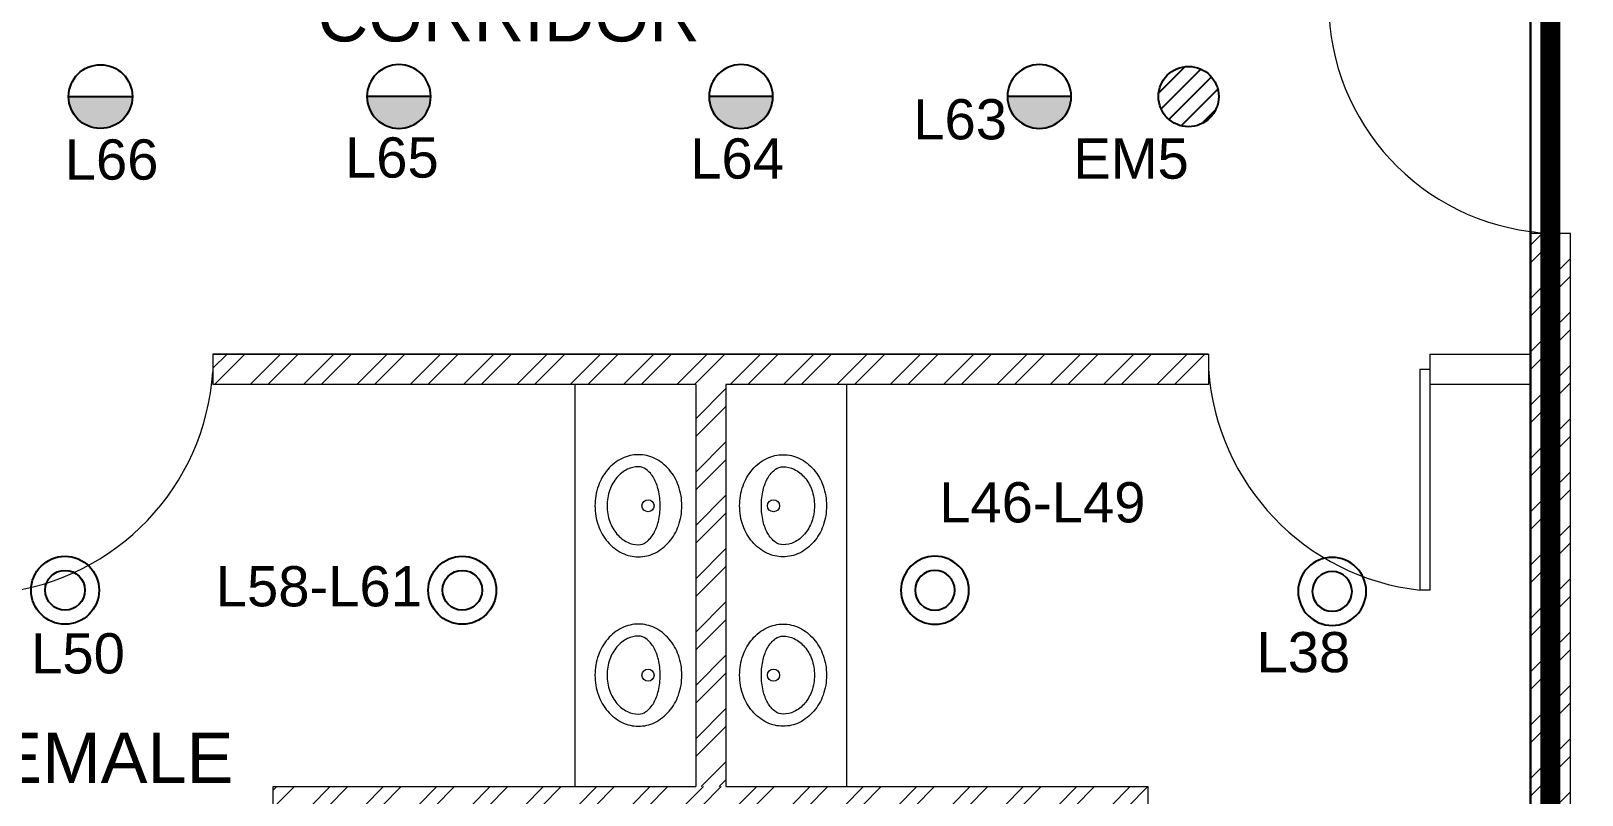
# Model space of a CAD drawing. Header units: inches. Extents: x 1217570 to 1674444, y 326920 to 480291.
# Drawn here: x 1445046 to 1452757, y 344718 to 348516 of the extents above; entities that cross this region are included whole.
import ezdxf

# ---------------------------------------------------------------- set-up
doc = ezdxf.new("R2010")
doc.units = ezdxf.units.IN
doc.header["$MEASUREMENT"] = 0
doc.linetypes.add('DASHED2', pattern=[9.525, 6.35, -3.175])
for name, color, linetype, lineweight in [('A-BLOCK', 43, 'Continuous', 13), ('A-DOOR', 10, 'Continuous', 15), ('A-LEASING LINE', 7, 'DASHED2', 9), ('wall hatch', 252, 'Continuous', 0)]:
    doc.layers.add(name, color=color, linetype=linetype, lineweight=lineweight)
for name, color, linetype in [('FFNEW', 252, 'Continuous'), ('LIGHT', 151, 'Continuous'), ('TEXT', 181, 'Continuous')]:
    doc.layers.add(name, color=color, linetype=linetype)
doc.styles.add('style1', font='arial.ttf')
pattern_1 = [(45, (1337614.36, 312749.91), (-132.58252, 132.58252), []), (45, (1337702.74, 312749.91), (-132.58252, 132.58252), [])]

# ---------------------------------------------------------------- blocks, each defined once
blk = doc.blocks.new('SDGTFHHD')
at = {"layer": 'A-BLOCK', "ltscale": 100}
h = blk.add_hatch(dxfattribs=at)
h.set_pattern_fill('ANSI32', color=254, scale=500)
h.set_pattern_definition(pattern_1)
h.paths.add_polyline_path([(1355158, 728436.8), (1355008, 728436.8), (1355008, 726436.9), (1355158, 726436.9)])
at = {"layer": 'wall hatch', "ltscale": 500}
h = blk.add_hatch(dxfattribs=at)
h.set_pattern_fill('ANSI32', color=254, scale=500)
h.set_pattern_definition(pattern_1)
h.paths.add_polyline_path([(1357558, 728586.9), (1352607.9, 728586.9), (1352607.9, 728436.8), (1357558, 728436.8)])
h = blk.add_hatch(dxfattribs=at)
h.set_pattern_fill('ANSI32', color=254, scale=500)
h.set_pattern_definition([(45, (1337675.36, 312799.91), (-132.58252, 132.58252), []), (45, (1337763.74, 312799.91), (-132.58252, 132.58252), [])])
h.paths.add_polyline_path([(1357258, 726436.9), (1356468.9, 726436.9), (1356468.9, 726336.9), (1357158, 726336.9), (1357158, 726136.9), (1357258, 726136.9)])
h.paths.add_polyline_path([(1357258, 725336.9), (1357158, 725336.9), (1357158, 725136.9), (1356468.9, 725136.9), (1356468.9, 725036.9), (1357158, 725036.9), (1357158, 724736.9), (1356468.9, 724736.9), (1356468.9, 724636.9), (1357158, 724636.9), (1357158, 724536.9), (1357258, 724536.9)])
h.paths.add_polyline_path([(1357258, 722036.9), (1357208, 722036.9), (1357158, 722036.9), (1357158, 721536.9), (1357258, 721536.9)])
h.paths.add_polyline_path([(1353008, 722036.9), (1352908, 722036.9), (1352908, 721536.9), (1353008, 721536.9)])
h.paths.add_polyline_path([(1355008, 724436.9), (1355008, 724319.5), (1354808, 724319.5), (1354808, 724436.9)])
h.paths.add_polyline_path([(1355008, 723015), (1355008, 724319.5), (1355008, 723754.4), (1354808, 723754.4), (1354808, 723436.9), (1353008, 723436.9), (1353008, 723736.9), (1352908, 723736.9), (1352908, 723136.9), (1353008, 723136.9), (1353008, 723336.9), (1354808, 723336.9), (1354808, 723015)])
h.paths.add_polyline_path([(1355008, 721636.9), (1355008, 723015), (1355008, 722449.9), (1354808, 722449.9), (1354808, 721636.9)])
h.paths.add_polyline_path([(1355158, 723015), (1355158, 721636.9), (1355268.9, 721636.9), (1355268.9, 721536.9), (1355358, 721536.9), (1355358, 722449.9), (1355158, 722449.9)])
h.paths.add_polyline_path([(1355158, 724319.5), (1355158, 723015), (1355358, 723015), (1355358, 723336.9), (1357158, 723336.9), (1357158, 723136.9), (1357258, 723136.9), (1357258, 723736.9), (1357158, 723736.9), (1357158, 723436.9), (1355358, 723436.9), (1355358, 723754.4), (1355158, 723754.4)])
h.paths.add_polyline_path([(1355158, 724436.9), (1355158, 724319.5), (1355358, 724319.5), (1355358, 724436.9)])
h.paths.add_polyline_path([(1355158, 724636.9), (1355158, 724436.9), (1355358, 724436.9), (1355358, 724636.9), (1356468.9, 724636.9), (1356468.9, 724736.9), (1355068.9, 724736.9), (1355068.9, 724636.9)])
h.paths.add_polyline_path([(1355158, 726336.9), (1355158, 726019.5), (1355358, 726019.5), (1355358, 726336.9), (1356468.9, 726336.9), (1356468.9, 726436.9), (1355068.9, 726436.9), (1355068.9, 726336.9)])
h.paths.add_polyline_path([(1355158, 725454.4), (1355158, 725136.9), (1355068.9, 725136.9), (1355068.9, 725036.9), (1356468.9, 725036.9), (1356468.9, 725136.9), (1355358, 725136.9), (1355358, 725454.4), (1355158, 725454.4)])
h.paths.add_polyline_path([(1355008, 726019.5), (1355008, 726336.9), (1355068.9, 726336.9), (1355068.9, 726436.9), (1352908, 726436.9), (1352908, 726136.9), (1353008, 726136.9), (1353008, 726336.9), (1354808, 726336.9), (1354808, 726019.5)])
h.paths.add_polyline_path([(1355008, 725136.9), (1355008, 725454.4), (1354808, 725454.4), (1354808, 725136.9), (1353008, 725136.9), (1353008, 725336.9), (1352908, 725336.9), (1352908, 724536.9), (1353008, 724536.9), (1353008, 724636.9), (1354808, 724636.9), (1354808, 724436.9), (1355008, 724436.9), (1355008, 724636.9), (1355068.9, 724636.9), (1355068.9, 724736.9), (1353008, 724736.9), (1353008, 725036.9), (1355068.9, 725036.9), (1355068.9, 725136.9)])
at = {"color": 254, "linetype": 'Continuous', "ltscale": 100}
blk.add_lwpolyline([(1385707.2, 721236.9), (1385707.2, 726939.8), (1385507.2, 726936.9), (1383957.7, 726936.9), (1383957.7, 732936.9), (1380097, 732936.9), (1380097, 739738.1), (1381100.4, 739591), (1381133.7, 739788.3), (1381677.7, 743599.6), (1382720.6, 750905.2), (1382762.9, 751202.2), (1347097.7, 756262.5), (1346331.2, 744553.4), (1368108, 741445.4), (1368106.2, 734886.8), (1367207.9, 734886.8), (1367207.9, 734686.9), (1367207.9, 731436.9), (1359157.9, 731436.9), (1359157.9, 731236.9), (1359157.9, 721236.9), (1385707.2, 721236.9)], dxfattribs=at)
at = {"layer": 'A-BLOCK', "color": 254, "ltscale": 100}
for p, q in [((1359357.9, 729187.4), (1359157.9, 729187.4)), ((1359157.9, 728586.8), (1359157.9, 729187.4)), ((1357558, 728586.8), (1352607.9, 728586.8)), ((1352607.9, 728586.8), (1352607.9, 728436.8)), ((1352607.9, 728586.8), (1357558, 728586.8)), ((1357558, 728586.8), (1357558, 728436.8)), ((1358658, 728586.8), (1358658, 728436.8)), ((1358658, 728586.8), (1359157.9, 728586.8)), ((1355008, 728436.8), (1352607.9, 728436.8)), ((1354408, 728438.8), (1354408, 726436.9)), ((1355008, 728436.8), (1355008, 726436.9)), ((1355158, 728436.8), (1355158, 726436.9)), ((1357558, 728436.8), (1355158, 728436.8)), ((1355758, 728438.8), (1355758, 726436.9)), ((1359157.9, 728436.8), (1358658, 728436.8)), ((1359157.9, 725186.9), (1359157.9, 728436.8)), ((1352908, 726136.9), (1352908, 726436.9)), ((1352908, 726436.9), (1355008, 726436.9)), ((1355158, 726436.9), (1357258, 726436.9)), ((1357258, 726136.9), (1357258, 726436.9))]:
    blk.add_line(p, q, dxfattribs=at)
for points in [[(1354723.4, 727579.1, 0.113803), (1354804.2, 727597.8, 0.103571), (1354876.1, 727653.5, 0.091769), (1354922.5, 727734.1, 0.084871), (1354939.4, 727833.1, 0.084871), (1354922.5, 727932.1, 0.091769), (1354876.1, 728012.7, 0.103571), (1354804.2, 728068.5, 0.113803), (1354723.4, 728087.1, 0.113803), (1354642.5, 728068.5, 0.103571), (1354570.6, 728012.7, 0.091769), (1354524.3, 727932.1, 0.084871), (1354507.4, 727833.1, 0.084871), (1354524.3, 727734.1, 0.091769), (1354570.6, 727653.5, 0.103571), (1354642.5, 727597.8, 0.113803)], [(1355442.6, 727579.1, -0.113803), (1355361.7, 727597.8, -0.103571), (1355289.9, 727653.5, -0.091769), (1355243.5, 727734.1, -0.084871), (1355226.6, 727833.1, -0.084871), (1355243.5, 727932.1, -0.091769), (1355289.9, 728012.7, -0.103571), (1355361.7, 728068.5, -0.113803), (1355442.6, 728087.1, -0.113803), (1355523.5, 728068.5, -0.103571), (1355595.3, 728012.7, -0.091769), (1355641.7, 727932.1, -0.084871), (1355658.6, 727833.1, -0.084871), (1355641.7, 727734.1, -0.091769), (1355595.3, 727653.5, -0.103571), (1355523.5, 727597.8, -0.113803)], [(1354723.4, 726736.9, 0.113803), (1354804.2, 726755.6, 0.103571), (1354876.1, 726811.3, 0.091769), (1354922.5, 726891.9, 0.084871), (1354939.4, 726990.9, 0.084871), (1354922.5, 727089.9, 0.091769), (1354876.1, 727170.5, 0.103571), (1354804.2, 727226.3, 0.113803), (1354723.4, 727244.9, 0.113803), (1354642.5, 727226.3, 0.103571), (1354570.6, 727170.5, 0.091769), (1354524.3, 727089.9, 0.084871), (1354507.4, 726990.9, 0.084871), (1354524.3, 726891.9, 0.091769), (1354570.6, 726811.3, 0.103571), (1354642.5, 726755.6, 0.113803)], [(1355442.6, 726736.9, -0.113803), (1355361.7, 726755.6, -0.103571), (1355289.9, 726811.3, -0.091769), (1355243.5, 726891.9, -0.084871), (1355226.6, 726990.9, -0.084871), (1355243.5, 727089.9, -0.091769), (1355289.9, 727170.5, -0.103571), (1355361.7, 727226.3, -0.113803), (1355442.6, 727244.9, -0.113803), (1355523.5, 727226.3, -0.103571), (1355595.3, 727170.5, -0.091769), (1355641.7, 727089.9, -0.084871), (1355658.6, 726990.9, -0.084871), (1355641.7, 726891.9, -0.091769), (1355595.3, 726811.3, -0.103571), (1355523.5, 726755.6, -0.113803)]]:
    blk.add_lwpolyline(points, format="xyb", close=True, dxfattribs=at)
for points in [[(1354723.4, 728027.1, 0.113803), (1354668.8, 728014.5, 0.103571), (1354616.3, 727973.9, 0.091769), (1354580.9, 727912.2, 0.084871), (1354567.4, 727833.1, 0.084871), (1354580.9, 727754.1, 0.091769), (1354616.3, 727692.4, 0.103571), (1354668.8, 727651.7, 0.113803), (1354723.4, 727639.1, 0.113803)], [(1354723.4, 727639.1, 0.161298), (1354760.8, 727651.5, 0.106182), (1354799.7, 727696, 0.070452), (1354822.5, 727755.1, 0.056719), (1354831.4, 727833.1, 0.056719), (1354822.5, 727911.2, 0.070452), (1354799.7, 727970.3, 0.106182), (1354760.8, 728014.7, 0.161298), (1354723.4, 728027.1, 0.161298)], [(1355442.6, 727639.1, -0.161298), (1355405.2, 727651.5, -0.106182), (1355366.2, 727696, -0.070452), (1355343.5, 727755.1, -0.056719), (1355334.6, 727833.1, -0.056719), (1355343.5, 727911.2, -0.070452), (1355366.2, 727970.3, -0.106182), (1355405.2, 728014.7, -0.161298), (1355442.6, 728027.1, -0.161298)], [(1355442.6, 728027.1, -0.113803), (1355497.2, 728014.5, -0.103571), (1355549.6, 727973.9, -0.091769), (1355585.1, 727912.2, -0.084871), (1355598.6, 727833.1, -0.084871), (1355585.1, 727754.1, -0.091769), (1355549.6, 727692.4, -0.103571), (1355497.2, 727651.7, -0.113803), (1355442.6, 727639.1, -0.113803)], [(1354723.4, 727184.9, 0.113803), (1354668.8, 727172.3, 0.103571), (1354616.3, 727131.7, 0.091769), (1354580.9, 727070, 0.084871), (1354567.4, 726990.9, 0.084871), (1354580.9, 726911.9, 0.091769), (1354616.3, 726850.2, 0.103571), (1354668.8, 726809.5, 0.113803), (1354723.4, 726796.9, 0.113803)], [(1354723.4, 726796.9, 0.161298), (1354760.8, 726809.3, 0.106182), (1354799.7, 726853.8, 0.070452), (1354822.5, 726912.9, 0.056719), (1354831.4, 726990.9, 0.056719), (1354822.5, 727069, 0.070452), (1354799.7, 727128.1, 0.106182), (1354760.8, 727172.5, 0.161298), (1354723.4, 727184.9, 0.161298)], [(1355442.6, 726796.9, -0.161298), (1355405.2, 726809.3, -0.106182), (1355366.2, 726853.8, -0.070452), (1355343.5, 726912.9, -0.056719), (1355334.6, 726990.9, -0.056719), (1355343.5, 727069, -0.070452), (1355366.2, 727128.1, -0.106182), (1355405.2, 727172.5, -0.161298), (1355442.6, 727184.9, -0.161298)], [(1355442.6, 727184.9, -0.113803), (1355497.2, 727172.3, -0.103571), (1355549.6, 727131.7, -0.091769), (1355585.1, 727070, -0.084871), (1355598.6, 726990.9, -0.084871), (1355585.1, 726911.9, -0.091769), (1355549.6, 726850.2, -0.103571), (1355497.2, 726809.5, -0.113803), (1355442.6, 726796.9, -0.113803)]]:
    blk.add_lwpolyline(points, format="xyb", dxfattribs=at)
for centre in [(1354771.1, 727833.1), (1355394.9, 727833.1), (1354771.1, 726990.9), (1355394.9, 726990.9)]:
    blk.add_circle(centre, 30, dxfattribs=at)
at = {"layer": 'A-DOOR', "color": 254}
for p, q in [((1358608, 728511.8), (1358608, 727413.8)), ((1358608, 728511.8), (1358658, 728511.8)), ((1358658, 728511.8), (1358658, 727413.8)), ((1358658, 727413.8), (1358608, 727413.8))]:
    blk.add_line(p, q, dxfattribs=at)
for centre, radius, start, end in [((1359304.5, 730336.7), 1149.3, 177.66852, 262.66914), ((1351425, 728579.8), 1185.5, 276.43334, 356.12693), ((1358740.8, 728591.9), 1185.5, 183.87307, 263.56666)]:
    blk.add_arc(centre, radius, start, end, dxfattribs=at)
at = {"layer": 'TEXT', "color": 254, "ltscale": 0.5, "char_height": 250, "width": 4139.905, "attachment_point": 1, "style": 'style1'}
for s, insert in [('CORRIDOR', (1353127.5, 730391.8)), ('FEMALE \\PTOILET', (1351312.5, 726704.5))]:
    blk.add_mtext(s, dxfattribs=dict(at, insert=insert))
blk = doc.blocks.new('SEDRGFE')
at = {"layer": 'wall hatch', "ltscale": 500}
h = blk.add_hatch(dxfattribs=at)
h.set_pattern_fill('ANSI32', color=250, scale=500)
h.set_pattern_definition([(45, (1341716.94, 266100.54), (-132.58252, 132.58252), []), (45, (1341805.33, 266100.54), (-132.58252, 132.58252), [])])
h.paths.add_polyline_path([(1363260.4, 675687.6), (1363260.4, 675587.6)], flags=17)
h.paths.add_polyline_path([(1363260.4, 677187.6), (1363260.4, 677087.6), (1363260.4, 677072.6), (1363260.4, 677172.6)], flags=17)
h.paths.add_polyline_path([(1363260.4, 681937.4), (1363260.4, 678537.6), (1363434.8, 678537.6), (1363434.8, 677887.6), (1363261.8, 677887.6), (1363260.4, 674887.6), (1363460.5, 674887.6), (1363460.9, 682538), (1363260, 682538)])
at = {"color": 250, "linetype": 'Continuous', "ltscale": 100}
blk.add_lwpolyline([(1389809.8, 674587.6), (1389809.8, 680290.5), (1389609.8, 680287.6), (1388060.2, 680287.6), (1388060.2, 686287.6), (1384199.6, 686287.6), (1384199.6, 693088.7), (1385203, 692941.6), (1385236.3, 693138.9), (1385780.3, 696950.3), (1386823.1, 704255.8), (1386865.5, 704552.8), (1351200.3, 709613.1), (1350433.7, 697904.1), (1372210.6, 694796), (1372208.8, 688237.4), (1371310.5, 688237.4), (1371310.5, 688037.6), (1371310.5, 684787.6), (1363260.4, 684787.6), (1363260.4, 684587.6), (1363260.4, 674587.6), (1389809.8, 674587.6)], dxfattribs=at)
at = {"layer": 'A-BLOCK', "color": 250, "ltscale": 100}
for p, q in [((1363460.5, 682538), (1363260.4, 682538)), ((1363260.4, 681937.4), (1363260.4, 682538)), ((1363460.5, 674887.6), (1363460.5, 682538)), ((1363260.4, 678537.6), (1363260.4, 681787.4))]:
    blk.add_line(p, q, dxfattribs=at)
at = {"layer": 'A-DOOR', "color": 250}
blk.add_arc((1363407.1, 683687.3), 1149.3, 262.66914, 270.16735, dxfattribs=at)
blk = doc.blocks.new('RD3')
at = {"layer": 'LIGHT', "color": 252}
for radius in [0.1536, 0.0896]:
    blk.add_circle((0, 0), radius, dxfattribs=at)
blk = doc.blocks.new('RD4')
at = {"layer": 'LIGHT'}
blk.add_hatch(color=252, dxfattribs=at).paths.add_polyline_path([(0.144, 0), (-0.144, 0, 1)])
at = {"layer": 'LIGHT', "color": 252}
blk.add_line((-0.144, 0), (0.144, 0), dxfattribs=at)
blk.add_circle((0, 0), 0.144, dxfattribs=at)

msp = doc.modelspace()

# ---------------------------------------------------------------- hatches: boundary and pattern name
at = {"layer": 'LIGHT'}
h = msp.add_hatch(dxfattribs=at)
h.set_pattern_fill('ANSI31', color=252, scale=520, angle=180, style=0)
h.paths.add_polyline_path([(1450950.6, 348190.3, -1), (1450651.1, 348190.3, -1)])

# ---------------------------------------------------------------- linework, layer by layer
at = {"layer": 'A-LEASING LINE', "color": 6, "const_width": 100}
msp.add_lwpolyline([(1440439.9, 374585), (1439672.7, 362875.9), (1461549.6, 359753.6), (1461549.6, 353209.3), (1460649.5, 353209.5), (1460649.5, 349659.4), (1452599.5, 349659.4), (1452599.5, 339559.4), (1478948.8, 339559.4), (1478948.8, 345159.4), (1477199.2, 345159.4), (1477199.3, 351184.4), (1473338.6, 351184.4), (1473338.6, 358172.7), (1474362.2, 358025.9), (1475513, 366166.7), (1475520.6, 366165.6), (1476007.7, 369531.2), (1440439.9, 374585)], dxfattribs=at)
at = {"layer": 'LIGHT', "color": 252}
msp.add_circle((1450800.8, 348190.3), 149.8, dxfattribs=at)

# ---------------------------------------------------------------- block references
at = {"layer": 'FFNEW', "color": 6, "linetype": 'Continuous'}
for name, p in [('SDGTFHHD', (93342.2, -381677.5)), ('SEDRGFE', (89239.6, -335028.1))]:
    msp.add_blockref(name, p, dxfattribs=at)
at = {"layer": 'LIGHT', "yscale": 1101.1, "zscale": 1101.1}
for p, xscale in [((1445391, 348190.2), 1101.1), ((1446874.6, 348190.4), -1101.1), ((1448575.4, 348190.4), -1101.1), ((1450059, 348190.4), -1101.1)]:
    msp.add_blockref('RD4', p, dxfattribs=dict(at, xscale=xscale))
at = {"layer": 'LIGHT', "yscale": 1101.1, "zscale": 1101.1, "rotation": 180}
for p, xscale in [((1445214.8, 345735.4), 1101.1), ((1447189.8, 345735.4), 1101.1), ((1449539.8, 345735.4), -1101.1), ((1451514.8, 345729.8), -1101.1)]:
    msp.add_blockref('RD3', p, dxfattribs=dict(at, xscale=xscale))

# ---------------------------------------------------------------- texts
at = {"layer": 'LIGHT', "color": 252, "style": 'style1'}
for s, p in [('L63', (1449432.1, 347977.3)), ('L66', (1445213.1, 347777.3)), ('L65', (1446606.6, 347787.3)), ('L64', (1448323.1, 347782.3)), ('EM5', (1450227.4, 347781.9)), ('L46-L49', (1449561.1, 346072.8)), ('L58-L61', (1445964.1, 345655.3)), ('L50', (1445046.1, 345321.8)), ('L38', (1451138.6, 345327.8))]:
    msp.add_text(s, height=200, dxfattribs=at).set_placement(p)

doc.saveas('drawing.dxf')
